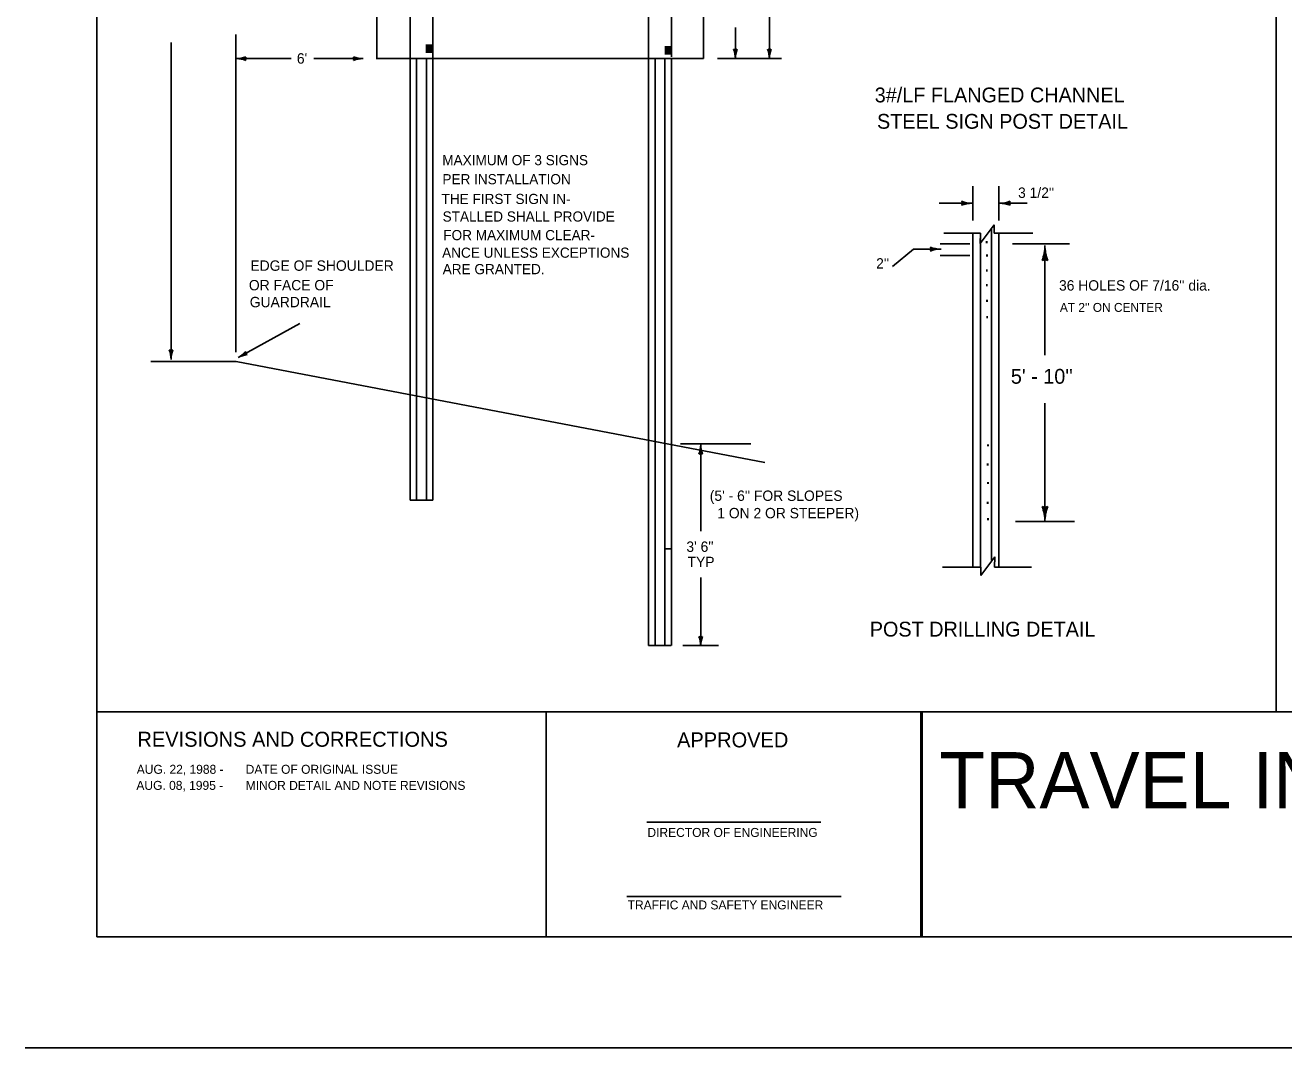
# Model space of a CAD drawing. Extents: x 52521.5 to 52556.9, y 9932.2 to 9956.4.
# Drawn here: x 52521.47 to 52538.47, y 9932.21 to 9946.01 of the extents above; entities that cross this region are included whole.
import ezdxf

# ---------------------------------------------------------------- set-up
doc = ezdxf.new("R2010")
doc.units = 0
for name, color, linetype in [('Level 15', 7, 'Continuous'), ('Level 16', 7, 'Continuous'), ('Level 18', 7, 'Continuous'), ('Level 20', 7, 'Continuous'), ('Level 21', 7, 'Continuous'), ('Level 24', 7, 'Continuous'), ('Level 3', 7, 'Continuous'), ('Level 4', 7, 'Continuous'), ('Level 6', 7, 'Continuous'), ('Level 63', 7, 'Continuous')]:
    doc.layers.add(name, color=color, linetype=linetype)

msp = doc.modelspace()

# ---------------------------------------------------------------- linework, layer by layer
at = {"layer": 'Level 15'}
for p, q in [((52526.219, 9945.557), (52526.219, 9948.024)), ((52530.629, 9945.557), (52530.629, 9948.024)), ((52526.211, 9945.557), (52530.629, 9945.557)), ((52526.211, 9945.557), (52530.629, 9945.557))]:
    msp.add_line(p, q, dxfattribs=at)
at = {"layer": 'Level 16'}
for p, q in [((52531.038, 9945.684), (52531.061, 9945.674)), ((52531.038, 9945.684), (52531.061, 9945.674)), ((52531.048, 9945.672), (52531.056, 9945.653)), ((52531.048, 9945.672), (52531.056, 9945.653)), ((52531.085, 9945.684), (52531.061, 9945.674)), ((52531.085, 9945.684), (52531.061, 9945.674)), ((52531.075, 9945.672), (52531.066, 9945.653)), ((52531.075, 9945.672), (52531.066, 9945.653)), ((52531.498, 9945.684), (52531.521, 9945.674)), ((52531.498, 9945.684), (52531.521, 9945.674)), ((52531.508, 9945.672), (52531.516, 9945.653)), ((52531.508, 9945.672), (52531.516, 9945.653)), ((52531.545, 9945.684), (52531.521, 9945.674)), ((52531.545, 9945.684), (52531.521, 9945.674)), ((52531.535, 9945.672), (52531.526, 9945.653)), ((52531.535, 9945.672), (52531.526, 9945.653)), ((52524.439, 9945.571), (52524.419, 9945.562)), ((52524.439, 9945.571), (52524.419, 9945.562)), ((52524.439, 9945.544), (52524.419, 9945.552)), ((52524.439, 9945.544), (52524.419, 9945.552)), ((52524.45, 9945.581), (52524.441, 9945.557)), ((52524.45, 9945.581), (52524.441, 9945.557)), ((52524.45, 9945.533), (52524.441, 9945.557)), ((52524.45, 9945.533), (52524.441, 9945.557)), ((52525.907, 9945.581), (52525.916, 9945.557)), ((52525.907, 9945.581), (52525.916, 9945.557)), ((52525.907, 9945.533), (52525.916, 9945.557)), ((52525.907, 9945.533), (52525.916, 9945.557)), ((52525.918, 9945.57), (52525.938, 9945.562)), ((52525.918, 9945.57), (52525.938, 9945.562)), ((52525.918, 9945.543), (52525.938, 9945.552)), ((52525.918, 9945.543), (52525.938, 9945.552)), ((52534.117, 9943.632), (52534.128, 9943.605)), ((52534.117, 9943.632), (52534.128, 9943.605)), ((52534.117, 9943.579), (52534.128, 9943.605)), ((52534.117, 9943.579), (52534.128, 9943.605)), ((52534.131, 9943.621), (52534.153, 9943.611)), ((52534.131, 9943.621), (52534.153, 9943.611)), ((52534.131, 9943.59), (52534.153, 9943.6)), ((52534.131, 9943.59), (52534.153, 9943.6)), ((52534.758, 9943.621), (52534.736, 9943.611)), ((52534.758, 9943.621), (52534.736, 9943.611)), ((52534.758, 9943.59), (52534.736, 9943.6)), ((52534.758, 9943.59), (52534.736, 9943.6)), ((52534.772, 9943.632), (52534.76, 9943.605)), ((52534.772, 9943.632), (52534.76, 9943.605)), ((52534.772, 9943.579), (52534.76, 9943.605)), ((52534.772, 9943.579), (52534.76, 9943.605)), ((52533.694, 9943.012), (52533.705, 9942.985)), ((52533.694, 9942.959), (52533.705, 9942.986)), ((52533.707, 9943.001), (52533.73, 9942.991)), ((52533.707, 9942.97), (52533.73, 9942.98)), ((52535.202, 9942.831), (52535.241, 9942.847)), ((52535.202, 9942.831), (52535.241, 9942.847)), ((52535.219, 9942.85), (52535.232, 9942.882)), ((52535.219, 9942.85), (52535.232, 9942.882)), ((52535.279, 9942.831), (52535.241, 9942.847)), ((52535.279, 9942.831), (52535.241, 9942.847)), ((52535.263, 9942.85), (52535.249, 9942.882)), ((52535.263, 9942.85), (52535.249, 9942.882)), ((52523.419, 9941.626), (52523.442, 9941.616)), ((52523.419, 9941.626), (52523.442, 9941.616)), ((52523.429, 9941.614), (52523.437, 9941.594)), ((52523.429, 9941.614), (52523.437, 9941.594)), ((52523.466, 9941.626), (52523.442, 9941.616)), ((52523.466, 9941.626), (52523.442, 9941.616)), ((52523.456, 9941.614), (52523.447, 9941.594)), ((52523.456, 9941.614), (52523.447, 9941.594)), ((52524.442, 9941.589), (52524.429, 9941.572)), ((52524.442, 9941.589), (52524.429, 9941.572)), ((52524.455, 9941.566), (52524.434, 9941.564)), ((52524.455, 9941.566), (52524.434, 9941.564)), ((52524.448, 9941.604), (52524.451, 9941.578)), ((52524.448, 9941.604), (52524.451, 9941.578)), ((52524.471, 9941.563), (52524.451, 9941.579)), ((52524.471, 9941.563), (52524.451, 9941.579)), ((52530.569, 9940.221), (52530.593, 9940.231)), ((52530.569, 9940.221), (52530.593, 9940.231)), ((52530.569, 9940.221), (52530.593, 9940.231)), ((52530.569, 9940.221), (52530.593, 9940.231)), ((52530.579, 9940.233), (52530.588, 9940.253)), ((52530.579, 9940.233), (52530.588, 9940.253)), ((52530.579, 9940.233), (52530.588, 9940.253)), ((52530.579, 9940.233), (52530.588, 9940.253)), ((52530.616, 9940.221), (52530.593, 9940.231)), ((52530.616, 9940.221), (52530.593, 9940.231)), ((52530.616, 9940.221), (52530.593, 9940.231)), ((52530.616, 9940.221), (52530.593, 9940.231)), ((52530.606, 9940.233), (52530.598, 9940.253)), ((52530.606, 9940.233), (52530.598, 9940.253)), ((52530.606, 9940.233), (52530.598, 9940.253)), ((52530.606, 9940.233), (52530.598, 9940.253)), ((52535.202, 9939.515), (52535.241, 9939.499)), ((52535.202, 9939.515), (52535.241, 9939.499)), ((52535.279, 9939.515), (52535.24, 9939.499)), ((52535.279, 9939.515), (52535.24, 9939.499)), ((52535.219, 9939.496), (52535.232, 9939.464)), ((52535.219, 9939.496), (52535.232, 9939.464)), ((52535.262, 9939.496), (52535.249, 9939.464)), ((52535.262, 9939.496), (52535.249, 9939.464)), ((52530.569, 9937.757), (52530.593, 9937.748)), ((52530.569, 9937.757), (52530.593, 9937.748)), ((52530.579, 9937.746), (52530.588, 9937.726)), ((52530.579, 9937.746), (52530.588, 9937.726)), ((52530.616, 9937.757), (52530.593, 9937.748)), ((52530.616, 9937.757), (52530.593, 9937.748)), ((52530.606, 9937.746), (52530.598, 9937.726)), ((52530.606, 9937.746), (52530.598, 9937.726))]:
    msp.add_line(p, q, dxfattribs=at)
for centre, radius, start, end in [((52530.709, 9945.557), 0.352, 359.9869, 21.2101), ((52530.709, 9945.557), 0.352, 359.9869, 21.2101), ((52531.413, 9945.557), 0.352, 158.7899, 180.0131), ((52531.413, 9945.557), 0.352, 158.7899, 180.0131), ((52531.169, 9945.557), 0.352, 359.9869, 21.2101), ((52531.169, 9945.557), 0.352, 359.9869, 21.2101), ((52531.873, 9945.557), 0.352, 158.7899, 180.0131), ((52531.873, 9945.557), 0.352, 158.7899, 180.0131), ((52524.324, 9945.909), 0.352, 269.9869, 291.2101), ((52524.324, 9945.909), 0.352, 269.9869, 291.2101), ((52524.324, 9945.205), 0.352, 68.7899, 90.0131), ((52524.324, 9945.205), 0.352, 68.7899, 90.0131), ((52526.033, 9945.909), 0.352, 248.7899, 270.0131), ((52526.033, 9945.909), 0.352, 248.7899, 270.0131), ((52526.033, 9945.205), 0.352, 89.9869, 111.2101), ((52526.033, 9945.205), 0.352, 89.9869, 111.2101), ((52534.261, 9944.004), 0.399, 248.7899, 270.0131), ((52534.261, 9944.004), 0.399, 248.7899, 270.0131), ((52534.261, 9943.206), 0.399, 89.9869, 111.2101), ((52534.261, 9943.206), 0.399, 89.9869, 111.2101), ((52534.628, 9944.004), 0.399, 269.9869, 291.2101), ((52534.628, 9944.004), 0.399, 269.9869, 291.2101), ((52534.628, 9943.206), 0.399, 68.7899, 90.0131), ((52534.628, 9943.206), 0.399, 68.7899, 90.0131), ((52533.838, 9943.385), 0.399, 248.7899, 270.0131), ((52533.838, 9942.587), 0.399, 89.9869, 111.2101), ((52534.671, 9943.037), 0.57, 338.7899, 0.0131), ((52534.671, 9943.037), 0.57, 338.7899, 0.0131), ((52535.811, 9943.037), 0.57, 179.9869, 201.2101), ((52535.811, 9943.037), 0.57, 179.9869, 201.2101), ((52523.09, 9941.499), 0.352, 359.9869, 21.2101), ((52523.09, 9941.499), 0.352, 359.9869, 21.2101), ((52523.794, 9941.499), 0.352, 158.7899, 180.0131), ((52523.794, 9941.499), 0.352, 158.7899, 180.0131), ((52524.178, 9941.83), 0.352, 298.907, 320.1303), ((52524.178, 9941.83), 0.352, 298.907, 320.1303), ((52524.518, 9941.214), 0.352, 97.71, 118.9332), ((52524.518, 9941.214), 0.352, 97.71, 118.9332), ((52530.241, 9940.348), 0.352, 338.7899, 0.0131), ((52530.241, 9940.348), 0.352, 338.7899, 0.0131), ((52530.241, 9940.348), 0.352, 338.7899, 0.0131), ((52530.241, 9940.348), 0.352, 338.7899, 0.0131), ((52530.945, 9940.348), 0.352, 179.9869, 201.2101), ((52530.945, 9940.348), 0.352, 179.9869, 201.2101), ((52530.945, 9940.348), 0.352, 179.9869, 201.2101), ((52530.945, 9940.348), 0.352, 179.9869, 201.2101), ((52534.671, 9939.309), 0.57, 359.9869, 21.2101), ((52534.671, 9939.309), 0.57, 359.9869, 21.2101), ((52535.811, 9939.309), 0.57, 158.7899, 180.0131), ((52535.811, 9939.309), 0.57, 158.7899, 180.0131), ((52530.241, 9937.63), 0.352, 359.9869, 21.2101), ((52530.241, 9937.63), 0.352, 359.9869, 21.2101), ((52530.945, 9937.63), 0.352, 158.7899, 180.0131), ((52530.945, 9937.63), 0.352, 158.7899, 180.0131)]:
    msp.add_arc(centre, radius, start, end, dxfattribs=at)
at = {"layer": 'Level 18'}
for p, q in [((52526.669, 9945.57), (52526.669, 9948.031)), ((52526.978, 9945.57), (52526.978, 9948.031)), ((52529.889, 9945.559), (52529.889, 9948.024)), ((52530.197, 9945.582), (52530.197, 9948.017)), ((52526.669, 9941.02), (52526.669, 9945.553)), ((52526.669, 9941.02), (52526.669, 9945.553)), ((52526.757, 9941.005), (52526.757, 9945.553)), ((52526.757, 9941.005), (52526.757, 9945.553)), ((52526.89, 9940.979), (52526.89, 9945.564)), ((52526.89, 9940.979), (52526.89, 9945.564)), ((52526.978, 9940.962), (52526.978, 9945.57)), ((52526.978, 9940.962), (52526.978, 9945.57)), ((52529.889, 9940.409), (52529.889, 9945.559)), ((52529.889, 9940.409), (52529.889, 9945.559)), ((52529.977, 9940.391), (52529.977, 9945.559)), ((52529.977, 9940.391), (52529.977, 9945.559)), ((52530.109, 9940.366), (52530.109, 9945.551)), ((52530.109, 9940.366), (52530.109, 9945.551)), ((52530.197, 9940.35), (52530.197, 9945.559)), ((52530.197, 9940.35), (52530.197, 9945.559)), ((52526.669, 9939.598), (52526.669, 9941.016)), ((52526.669, 9939.598), (52526.669, 9941.016)), ((52526.757, 9939.598), (52526.757, 9940.998)), ((52526.757, 9939.598), (52526.757, 9940.998)), ((52526.89, 9939.598), (52526.89, 9940.974)), ((52526.89, 9939.598), (52526.89, 9940.974)), ((52526.978, 9939.598), (52526.978, 9940.959)), ((52526.978, 9939.598), (52526.978, 9940.959)), ((52529.889, 9937.636), (52529.889, 9940.404)), ((52529.889, 9937.636), (52529.889, 9940.404)), ((52529.977, 9937.636), (52529.977, 9940.389)), ((52529.977, 9937.636), (52529.977, 9940.389)), ((52530.109, 9937.636), (52530.109, 9940.359)), ((52530.109, 9937.636), (52530.109, 9940.359)), ((52530.197, 9937.636), (52530.197, 9940.341)), ((52530.197, 9937.636), (52530.197, 9940.341)), ((52526.669, 9939.598), (52526.968, 9939.598)), ((52526.669, 9939.598), (52526.968, 9939.598)), ((52526.89, 9939.598), (52526.978, 9939.598)), ((52526.89, 9939.598), (52526.978, 9939.598)), ((52530.108, 9938.944), (52530.197, 9938.944)), ((52530.108, 9938.944), (52530.197, 9938.944)), ((52529.889, 9937.636), (52530.193, 9937.636))]:
    msp.add_line(p, q, dxfattribs=at)
at = {"layer": 'Level 21'}
for p, q in [((52531.521, 9945.557), (52531.521, 9947.244)), ((52531.521, 9945.557), (52531.521, 9947.244)), ((52531.061, 9945.557), (52531.061, 9945.978)), ((52531.061, 9945.557), (52531.061, 9945.978)), ((52524.317, 9941.597), (52524.317, 9945.882)), ((52524.317, 9941.597), (52524.317, 9945.882)), ((52523.442, 9941.499), (52523.442, 9945.774)), ((52523.442, 9941.499), (52523.442, 9945.774)), ((52524.323, 9945.557), (52525.064, 9945.557)), ((52524.323, 9945.557), (52525.064, 9945.557)), ((52525.371, 9945.557), (52526.034, 9945.557)), ((52525.371, 9945.557), (52526.034, 9945.557)), ((52530.822, 9945.557), (52531.683, 9945.557)), ((52530.822, 9945.557), (52531.683, 9945.557)), ((52534.269, 9943.375), (52534.269, 9943.836)), ((52534.269, 9943.375), (52534.269, 9943.836)), ((52534.619, 9943.375), (52534.619, 9943.836)), ((52534.619, 9943.375), (52534.619, 9943.836)), ((52534.261, 9943.605), (52533.812, 9943.605)), ((52534.261, 9943.605), (52533.812, 9943.605)), ((52535.003, 9943.605), (52534.627, 9943.605)), ((52535.003, 9943.605), (52534.627, 9943.605)), ((52533.466, 9942.986), (52533.183, 9942.754)), ((52533.466, 9942.986), (52533.838, 9942.986)), ((52533.826, 9943.059), (52534.228, 9943.059)), ((52533.826, 9943.059), (52534.228, 9943.059)), ((52533.826, 9942.901), (52534.228, 9942.901)), ((52534.803, 9943.059), (52535.571, 9943.059)), ((52534.803, 9943.059), (52535.571, 9943.059)), ((52535.241, 9941.554), (52535.241, 9943.037)), ((52535.241, 9941.554), (52535.241, 9943.037)), ((52525.181, 9941.982), (52524.348, 9941.522)), ((52525.181, 9941.982), (52524.348, 9941.522)), ((52535.241, 9939.309), (52535.241, 9940.907)), ((52535.241, 9939.309), (52535.241, 9940.907)), ((52530.321, 9940.359), (52531.272, 9940.359)), ((52530.321, 9940.359), (52531.272, 9940.359)), ((52530.593, 9939.876), (52530.593, 9940.348)), ((52530.593, 9939.876), (52530.593, 9940.348)), ((52530.593, 9939.18), (52530.593, 9939.876)), ((52534.843, 9939.309), (52535.638, 9939.309)), ((52534.843, 9939.309), (52535.638, 9939.309)), ((52530.593, 9937.656), (52530.593, 9938.553)), ((52530.353, 9937.636), (52530.832, 9937.636))]:
    msp.add_line(p, q, dxfattribs=at)
at = {"layer": 'Level 24'}
for p, q in [((52534.519, 9938.787), (52534.519, 9943.261)), ((52534.519, 9938.787), (52534.519, 9943.261)), ((52534.269, 9938.697), (52534.269, 9943.204)), ((52534.269, 9938.697), (52534.269, 9943.204)), ((52534.369, 9938.697), (52534.369, 9943.197)), ((52534.369, 9938.697), (52534.369, 9943.197)), ((52534.619, 9938.697), (52534.619, 9943.204)), ((52534.619, 9938.697), (52534.619, 9943.204))]:
    msp.add_line(p, q, dxfattribs=at)
at = {"layer": 'Level 3'}
for p, q in [((52522.442, 9933.708), (52522.441, 9954.891)), ((52538.364, 9954.845), (52538.364, 9936.742)), ((52534.557, 9943.316), (52534.368, 9943.064)), ((52534.557, 9943.202), (52534.557, 9943.316)), ((52534.372, 9943.202), (52533.876, 9943.202)), ((52534.368, 9943.064), (52534.372, 9943.202)), ((52535.076, 9943.202), (52534.557, 9943.202)), ((52534.377, 9938.582), (52534.566, 9938.833)), ((52534.566, 9938.833), (52534.562, 9938.695)), ((52533.858, 9938.695), (52534.377, 9938.695)), ((52534.377, 9938.695), (52534.377, 9938.582)), ((52534.562, 9938.695), (52535.058, 9938.695)), ((52556.821, 9936.742), (52522.442, 9936.742)), ((52528.509, 9933.708), (52528.509, 9936.742)), ((52533.565, 9933.708), (52533.565, 9936.742)), ((52529.866, 9935.253), (52532.216, 9935.253)), ((52529.595, 9934.249), (52532.491, 9934.249)), ((52522.442, 9933.708), (52522.442, 9933.708)), ((52556.821, 9933.708), (52522.442, 9933.708)), ((52521.473, 9932.208), (52556.921, 9932.208))]:
    msp.add_line(p, q, dxfattribs=at)
at = {"layer": 'Level 4'}
for p, q in [((52523.17, 9941.468), (52524.322, 9941.468)), ((52523.17, 9941.468), (52524.322, 9941.468)), ((52524.322, 9941.468), (52531.458, 9940.109)), ((52524.322, 9941.468), (52531.458, 9940.109))]:
    msp.add_line(p, q, dxfattribs=at)
at = {"layer": 'Level 63'}
for p, q in [((52522.442, 9936.742), (52533.565, 9936.742)), ((52522.442, 9933.708), (52522.442, 9936.741)), ((52528.508, 9933.708), (52528.508, 9936.741)), ((52533.585, 9933.708), (52533.585, 9936.741)), ((52522.442, 9933.708), (52533.565, 9933.708))]:
    msp.add_line(p, q, dxfattribs=at)

# ---------------------------------------------------------------- texts
at = {"layer": 'Level 15'}
for p in [(52526.787, 9945.635), (52526.787, 9945.635), (52530.016, 9945.612), (52530.016, 9945.612)]:
    msp.add_text('.', height=0.75, dxfattribs=at).set_placement(p)
at = {"layer": 'Level 20'}
for p in [(52534.417, 9943.064), (52534.417, 9943.064), (52534.421, 9942.886), (52534.421, 9942.886), (52534.42, 9942.683), (52534.42, 9942.683), (52534.42, 9942.485), (52534.42, 9942.485), (52534.422, 9942.274), (52534.422, 9942.274), (52534.424, 9942.052), (52534.424, 9942.052), (52534.436, 9940.323), (52534.436, 9940.323), (52534.432, 9940.065), (52534.432, 9940.065), (52534.434, 9939.815), (52534.434, 9939.815), (52534.432, 9939.549), (52534.432, 9939.549), (52534.434, 9939.328), (52534.434, 9939.328)]:
    msp.add_text('.', height=0.2, dxfattribs=at).set_placement(p)
at = {"layer": 'Level 3'}
for s, height, p in [("6' ", 0.14, (52525.141, 9945.49)), ("6' ", 0.14, (52525.141, 9945.49)), ('3#/LF FLANGED CHANNEL', 0.2, (52532.943, 9944.967)), ('STEEL SIGN POST DETAIL', 0.2, (52532.974, 9944.611)), ('MAXIMUM OF 3 SIGNS', 0.13725, (52527.104, 9944.119)), ('PER INSTALLATION', 0.13717, (52527.106, 9943.862)), ('PER INSTALLATION', 0.13717, (52527.106, 9943.862)), ("3 1/2''", 0.14, (52534.878, 9943.678)), ("3 1/2''", 0.14, (52534.878, 9943.678)), ('THE FIRST SIGN IN-', 0.13717, (52527.094, 9943.595)), ('THE FIRST SIGN IN-', 0.13717, (52527.094, 9943.595)), ('STALLED SHALL PROVIDE', 0.13717, (52527.109, 9943.358)), ('STALLED SHALL PROVIDE', 0.13717, (52527.109, 9943.358)), ('FOR MAXIMUM CLEAR-', 0.13717, (52527.118, 9943.107)), ('FOR MAXIMUM CLEAR-', 0.13717, (52527.118, 9943.107)), ('ANCE UNLESS EXCEPTIONS', 0.13717, (52527.102, 9942.87)), ('ANCE UNLESS EXCEPTIONS', 0.13717, (52527.102, 9942.87)), ('EDGE OF SHOULDER', 0.14, (52524.514, 9942.694)), ('EDGE OF SHOULDER', 0.14, (52524.514, 9942.694)), ('ARE GRANTED.', 0.13717, (52527.11, 9942.648)), ('ARE GRANTED.', 0.13717, (52527.11, 9942.648)), ("2''", 0.14, (52532.962, 9942.724)), ('OR FACE OF', 0.14, (52524.493, 9942.43)), ('OR FACE OF', 0.14, (52524.493, 9942.43)), ("36 HOLES OF 7/16'' dia.", 0.14, (52535.431, 9942.427)), ("36 HOLES OF 7/16'' dia.", 0.14, (52535.431, 9942.427)), ('GUARDRAIL', 0.14, (52524.505, 9942.202)), ('GUARDRAIL', 0.14, (52524.505, 9942.202)), ("AT 2'' ON CENTER", 0.12, (52535.443, 9942.14)), ("5' - 10''", 0.2, (52534.781, 9941.17)), ("(5' - 6'' FOR SLOPES ", 0.14, (52530.716, 9939.589)), ('1 ON 2 OR STEEPER)', 0.14, (52530.817, 9939.354)), ("3' 6''", 0.14, (52530.4, 9938.901)), ("3' 6''", 0.14, (52530.4, 9938.901)), ('TYP', 0.14, (52530.416, 9938.695)), ('TYP', 0.14, (52530.416, 9938.695)), ('POST DRILLING DETAIL', 0.2, (52532.876, 9937.758)), ('POST DRILLING DETAIL', 0.2, (52532.876, 9937.758)), ('REVISIONS AND CORRECTIONS', 0.20223, (52522.988, 9936.271)), ('APPROVED', 0.2022, (52530.274, 9936.263)), ('AUG. 22, 1988 -', 0.12133, (52522.979, 9935.906)), ('DATE OF ORIGINAL ISSUE', 0.12133, (52524.45, 9935.906)), ('AUG. 08, 1995 -', 0.12133, (52522.974, 9935.689)), ('MINOR DETAIL AND NOTE REVISIONS', 0.12133, (52524.451, 9935.689)), ('DIRECTOR OF ENGINEERING', 0.12133, (52529.874, 9935.054)), ('TRAFFIC AND SAFETY ENGINEER', 0.12133, (52529.607, 9934.076))]:
    msp.add_text(s, height=height, dxfattribs=at).set_placement(p)
at = {"layer": 'Level 6'}
msp.add_text('TRAVEL INFORMATION COUNCIL', height=0.75835, dxfattribs=at).set_placement((52533.815, 9935.44))

doc.saveas('drawing.dxf')
